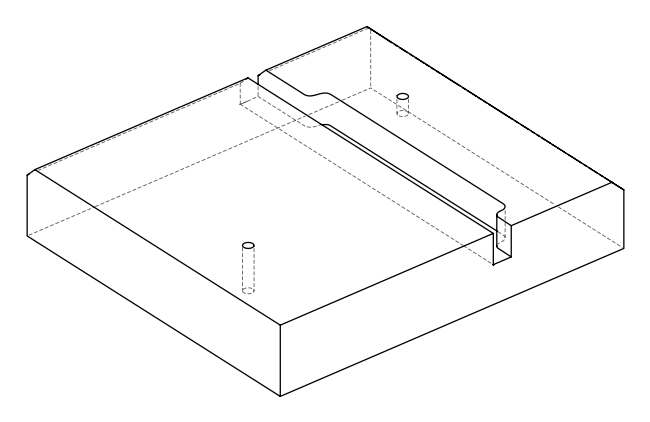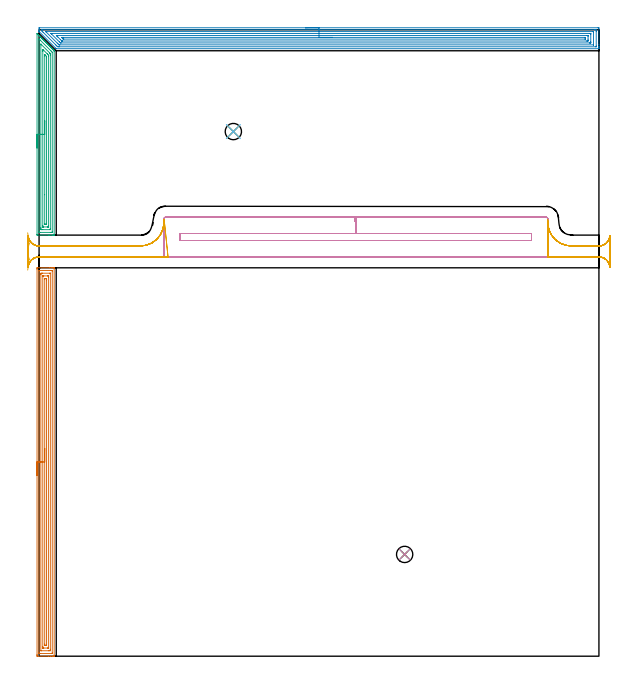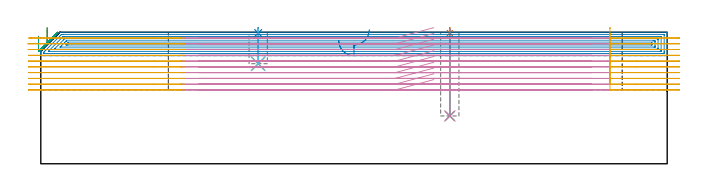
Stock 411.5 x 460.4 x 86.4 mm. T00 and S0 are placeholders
(PLAN: 11 operations, 6 tool changes, 71.4 min)
(1 SPOT_DRILL | STEP1POCKET | NXT0321_9005460120000 | 0.03 min | 1 mm3)
(2 SPOT_DRILL_1 | STEP1POCKET_1 | NXT0321_9005460120000 | 0.03 min | 1 mm3)
(3 DRILL_BLIND_HOLE_INTO_CENTER | STEP1POCKET | UGT0301_198 | 0.23 min | 2594 mm3)
(4 DRILL_TO_ENLARGE_BLIND_HOLE | STEP1POCKET | UGT0301_373 | 0.23 min | 3599 mm3)
(5 DRILL_BLIND_HOLE_INTO_CENTER_1 | STEP1POCKET_1 | UGT0301_198 | 0.09 min | 927 mm3)
(6 DRILL_TO_ENLARGE_BLIND_HOLE_1 | STEP1POCKET_1 | UGT0301_373 | 0.09 min | 1403 mm3)
(7 AREA_MILL | FG_CHAMFER_SURFACE | UGT0205_001 | 11.65 min | 23197 mm3)
(8 AREA_MILL_1 | FG_CHAMFER_SURFACE_1 | UGT0205_001 | 19.76 min | 48802 mm3)
(9 AREA_MILL_2 | FG_CHAMFER_SURFACE_2 | UGT0205_001 | 5.91 min | 11617 mm3)
(10 MILL_SLOT | SLOT_PARTIAL_RECTANGULAR | NXT0201_012 | Follow Part, ap 4, ae 75% | 24.42 min | 508265 mm3)
(11 MILL_RECTANGULAR_SLOT | SLOT_RECTANGULAR | NXT0201_012 | Follow Part, ap 4, ae 75% | 8.92 min | 104782 mm3)
(TOOL NXT0321_9005460120000 | NC Spot Drill, 142deg, 12mm, Carbide, Uncoated | D12 PA142 FL30 Z2)
(TOOL UGT0301_198 | Twist Drill 7.9 mm | D7.9 PA118 FL73 Z2)
(TOOL UGT0301_373 | Twist Drill Flat Bottom 12 mm | D12 PA180 FL101 Z2)
(TOOL UGT0205_001 | Chamfer Mill 20 x 3 x 45 deg. | D20 FL50 Z2)
(TOOL NXT0201_012 | ENDMILL 16mm [2P460-1600-NA 1630] | D16 FL38 Z6)
(OP 1 SPOT_DRILL)
G17 G21 G94 G90
T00 M6
G54
G17 G0 G90 X268.7 Y74.8 S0 M3
G43 Z96.4 H0
G94 G81 G98 Z85.875 F250. R89.4
G80
M5
M2
(OP 2 SPOT_DRILL_1)
G17 G21 G94 G90
T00 M6
G54
G17 G0 G90 X142.8 Y385.6 S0 M3
G43 Z96.4 H0
G94 G81 G98 Z85.875 F250. R89.4
G80
M5
M2
(OP 3 DRILL_BLIND_HOLE_INTO_CENTER)
G17 G21 G94 G90
T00 M6
G54
G17 G0 G90 X268.7 Y74.8 S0 M3
G43 Z96.4 H0
G94 G81 G98 Z31.4 F250. R88.4
G80
M5
M2
(OP 4 DRILL_TO_ENLARGE_BLIND_HOLE)
G17 G21 G94 G90
T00 M6
G54
G17 G0 G90 X268.7 Y74.8 S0 M3
G43 Z96.4 H0
G94 G73 G98 Z31.4 F250. Q11. R88.4
G80
M5
M2
(OP 5 DRILL_BLIND_HOLE_INTO_CENTER_1)
G17 G21 G94 G90
T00 M6
G54
G17 G0 G90 X142.8 Y385.6 S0 M3
G43 Z96.4 H0
G94 G81 G98 Z65.7 F250. R88.4
G80
M5
M2
(OP 6 DRILL_TO_ENLARGE_BLIND_HOLE_1)
G17 G21 G94 G90
T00 M6
G54
G17 G0 G90 X142.8 Y385.6 S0 M3
G43 Z96.4 H0
G94 G81 G98 Z65.7 F250. R88.4
G80
M5
M2
(OP 7 AREA_MILL)
G17 G21 G94 G90
T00 M6
G54
G17 G0 G90 X-1.5 Y132.75 S1061 M3
G43 Z96.4 H0
Z83.8
G94 G1 Y132.788 Z82.928 F250.
Y132.902 Z82.063
Y133.091 Z81.212
Y133.353 Z80.38
Y133.687 Z79.574
Y134.09 Z78.8
Y134.558 Z78.064
Y135.09 Z77.372
Y135.679 Z76.729
Y136.322 Z76.14
Y137.014 Z75.608
Y137.75 Z75.14
Y138.524 Z74.737
Y139.33 Z74.403
Y140.162 Z74.141
Y141.013 Z73.952
Y141.878 Z73.838
Y142.75 Z73.8
Y284.518
X-1.499 Y284.875 Z73.801
X-1.494 Y285.406 Z73.803
X-1.492 Y285.492 Z73.806
X-0.967 Y285.5 Z74.33
X7.905 Z83.2
X9.326 Z84.622
X9.68 Z84.975
X10.388 Z85.688
X10.675 Z85.975
X11.066 Y285.493 Z86.357
X11.097 Y285.49 Z86.388
X11.1 Y285.321 Z86.4
Y0.178
X11.097 Y0.01 Z86.388
X11.066 Y0.007 Z86.357
X10.675 Y0. Z85.974
X10.388 Z85.687
X9.68 Z84.975
X8.439 Z83.736
X7.018 Z82.314
X-0.967 Y0.001 Z74.33
X-1.198 Y0.003 Z74.1
X-1.492 Y0.008 Z73.806
X-1.495 Y0.094 Z73.803
X-1.499 Y0.625 Z73.801
X-1.5 Y1.162 Z73.8
Y142.75
X-0.086 Z75.214
Y283.087
X-0.08 Y283.49 Z75.22
X0.399 Y283.499 Z75.699
X8.793 Y283.5 Z84.093
X9.271 Y283.499 Z84.571
X9.68 Y283.49 Z84.98
X9.686 Y283.087 Z84.986
Y2.413
X9.68 Y2.01 Z84.98
X9.201 Y2.001 Z84.501
X0.807 Y2. Z76.107
X0.329 Y2.001 Z75.629
X-0.08 Y2.01 Z75.22
X-0.086 Y2.413 Z75.214
Y2.419
Y142.75
X1.328 Z76.628
X1.329 Y280.405 Z76.629
X1.33 Y280.773 Z76.63
X1.333 Y281.299 Z76.633
X1.335 Y281.474 Z76.635
X1.504 Y281.491 Z76.804
X1.695 Y281.496 Z76.995
X2.383 Y281.5 Z77.683
X2.582 Z77.882
X7.905 Y281.499 Z83.205
X8.105 Y281.495 Z83.405
X8.237 Y281.49 Z83.537
X8.265 Y281.484 Z83.565
X8.267 Y281.466 Z83.567
X8.269 Y281.422 Z83.569
X8.271 Y281.299 Z83.571
Y5.095
X8.27 Y4.727 Z83.57
X8.267 Y4.201 Z83.567
X8.265 Y4.026 Z83.565
X8.096 Y4.008 Z83.396
X7.905 Y4.004 Z83.205
X7.217 Y4. Z82.517
X7.018 Z82.318
X1.695 Y4.001 Z76.995
X1.495 Y4.005 Z76.795
X1.363 Y4.01 Z76.663
X1.334 Y4.016 Z76.634
X1.333 Y4.034 Z76.633
X1.331 Y4.078 Z76.631
X1.329 Y4.201 Z76.629
X1.328 Y142.75 Z76.628
X2.743 Z78.043
Y279.349
X2.745 Y279.454 Z78.045
X2.747 Y279.483 Z78.047
X2.75 Y279.49 Z78.05
X2.758 Y279.494 Z78.058
X2.812 Y279.497 Z78.112
X3.031 Y279.499 Z78.331
X3.469 Y279.5 Z78.769
X6.131 Z81.431
X6.572 Y279.497 Z81.872
X6.787 Y279.493 Z82.087
X6.839 Y279.49 Z82.139
X6.851 Y279.483 Z82.151
X6.853 Y279.465 Z82.153
X6.855 Y279.396 Z82.155
X6.857 Y278.78 Z82.157
Y278.618
Y6.151
X6.855 Y6.046 Z82.155
X6.853 Y6.017 Z82.153
X6.85 Y6.01 Z82.15
X6.842 Y6.006 Z82.142
X6.788 Y6.003 Z82.088
X6.569 Y6.001 Z81.869
X6.131 Y6. Z81.431
X3.469 Z78.769
X3.028 Y6.002 Z78.328
X2.813 Y6.007 Z78.113
X2.761 Y6.01 Z78.061
X2.749 Y6.017 Z78.049
X2.747 Y6.035 Z78.047
X2.745 Y6.104 Z78.045
X2.743 Y6.72 Z78.043
Y6.882
Y142.75
X4.157 Z79.457
Y277.232
X4.159 Y277.366 Z79.459
X4.163 Y277.472 Z79.463
X4.165 Y277.492 Z79.465
X4.17 Y277.494 Z79.47
X4.19 Y277.497 Z79.49
X4.356 Y277.499 Z79.656
X4.579 Y277.5 Z79.879
X5.244 Y277.499 Z80.544
X5.339 Y277.498 Z80.639
X5.397 Y277.494 Z80.697
X5.427 Y277.49 Z80.727
X5.436 Y277.481 Z80.736
X5.438 Y277.432 Z80.738
X5.442 Y277.031 Z80.742
X5.443 Y276.83 Z80.743
Y276.629
Y8.268
X5.441 Y8.134 Z80.741
X5.437 Y8.028 Z80.737
X5.435 Y8.008 Z80.735
X5.43 Y8.006 Z80.73
X5.41 Y8.003 Z80.71
X5.244 Y8.001 Z80.544
X5.021 Y8. Z80.321
X4.356 Y8.001 Z79.656
X4.261 Y8.002 Z79.561
X4.203 Y8.006 Z79.503
X4.173 Y8.01 Z79.473
X4.164 Y8.019 Z79.464
X4.162 Y8.067 Z79.462
X4.158 Y8.469 Z79.458
X4.157 Y8.67 Z79.457
Y8.871
Y142.75
Y143.622 Z79.495
Y144.486 Z79.609
Y145.338 Z79.798
Y146.17 Z80.06
Y146.976 Z80.394
Y147.75 Z80.797
Y148.486 Z81.265
Y149.178 Z81.796
Y149.821 Z82.386
Y150.41 Z83.029
Y150.941 Z83.721
Y151.41 Z84.457
Y151.813 Z85.231
Y152.147 Z86.037
Y152.409 Z86.869
Y152.598 Z87.72
Y152.712 Z88.585
Y152.75 Z89.457
G0 Z96.4
M5
M2
(OP 8 AREA_MILL_1)
G17 G21 G94 G90
T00 M6
G54
G17 G0 G90 X195.75 Y461.9 S1061 M3
G43 Z96.4 H0
Z81.
G94 G1 X195.788 Z80.128 F250.
X195.902 Z79.263
X196.091 Z78.412
X196.353 Z77.58
X196.687 Z76.774
X197.09 Z76.
X197.558 Z75.264
X198.09 Z74.572
X198.679 Z73.929
X199.322 Z73.34
X200.014 Z72.808
X200.75 Z72.34
X201.524 Z71.937
X202.33 Z71.603
X203.162 Z71.341
X204.013 Z71.152
X204.878 Z71.038
X205.75 Z71.
X410.876
X411.194 Y461.897 Z71.002
X411.49 Y461.892 Z71.006
X411.5 Y461.592 Z71.306
Y449.748 Z83.147
Y448.32 Z84.576
Y447.967 Z84.928
Y447.26 Z85.639
Y446.958 Z85.942
Y446.552 Z86.339
X411.49 Y446.503 Z86.388
X411.323 Y446.5 Z86.4
X12.69
X12.605 Y446.504 Z86.39
X12.566 Y446.537 Z86.359
X12.333 Y446.767 Z86.132
X12.244 Y446.856 Z86.044
X0.177 Y458.923 Z73.977
X0.004 Y459.097 Z73.802
X0.003 Y459.1 Z73.8
X0. Y459.451 Z73.449
Y459.726 Z73.173
Y460.433 Z72.462
Y461.676 Z71.221
X0.002 Y461.891 Z71.005
X0.467 Y461.9 Z71.
X205.75
Y460.486 Z72.414
X408.194
X409.039 Y460.482 Z72.418
X409.088 Y460.479 Z72.421
X409.49 Y460.433 Z72.467
X409.497 Y460.025 Z72.875
X409.499 Y459.542 Z73.358
X409.5 Y459.132 Z73.768
X409.499 Y448.449 Z84.451
X409.492 Y447.967 Z84.933
X409.49 Y447.923 Z84.977
X409.301 Y447.917 Z84.983
X409.194 Y447.915 Z84.985
X14.925 Y447.914 Z84.986
X14.081 Y447.918 Z84.982
X14.031 Y447.921 Z84.979
X13.595 Y447.967 Z84.933
X13.137 Y448.415 Z84.485
X12.693 Y448.858 Z84.042
X12.244 Y449.306 Z83.594
X2.898 Y458.652 Z74.248
X2.412 Y459.141 Z73.759
X2.017 Y459.542 Z73.358
X2.006 Y459.947 Z72.953
X2.008 Y460.433 Z72.467
X2.01 Y460.477 Z72.423
X2.199 Y460.483 Z72.417
X2.306 Y460.485 Z72.415
X205.75 Y460.486 Z72.414
Y459.072 Z73.828
X406.88 Y459.071 Z73.829
X407.301 Y459.069 Z73.831
X407.44 Y459.067 Z73.833
X407.483 Y459.065 Z73.835
X407.49 Y458.983 Z73.917
X407.495 Y458.851 Z74.049
X407.499 Y458.652 Z74.248
X407.5 Y458.453 Z74.447
X407.499 Y449.551 Z83.349
X407.491 Y449.351 Z83.549
X407.488 Y449.334 Z83.566
X407.483 Y449.332 Z83.568
X407.458 Y449.33 Z83.57
X407.406 Y449.329 Z83.571
X407.301 Y449.328 Z83.572
X15.346 Y449.329 Z83.571
X14.925 Y449.33 Z83.57
X14.785 Y449.332 Z83.568
X14.677 Y449.335 Z83.565
X14.594 Y449.415 Z83.485
X14.253 Y449.748 Z83.152
X14.031 Y449.968 Z82.932
X13.361 Y450.638 Z82.262
X5.093 Y458.908 Z73.992
X4.989 Y459.018 Z73.882
X4.947 Y459.064 Z73.836
X4.961 Y459.066 Z73.834
X5.093 Y459.068 Z73.832
X5.566 Y459.071 Z73.829
X205.75 Y459.072 Z73.828
Y457.657 Z75.243
X404.724
X405.428 Y457.655 Z75.245
X405.467 Y457.653 Z75.247
X405.485 Y457.651 Z75.249
X405.49 Y457.637 Z75.263
X405.494 Y457.53 Z75.37
X405.498 Y457.315 Z75.585
X405.5 Y456.884 Z76.016
Y451.542 Z81.358
X405.498 Y451.09 Z81.81
X405.494 Y450.871 Z82.029
X405.49 Y450.763 Z82.137
X405.483 Y450.749 Z82.151
X405.46 Y450.747 Z82.153
X405.406 Y450.745 Z82.155
X404.619 Y450.743 Z82.157
X404.515
X16.607
X15.819 Y450.748 Z82.152
X15.707 Y450.75 Z82.15
X14.925 Y451.524 Z81.376
X9.135 Y457.315 Z75.585
X8.925 Y457.529 Z75.371
X8.823 Y457.636 Z75.264
X8.81 Y457.652 Z75.248
X8.82 Y457.653 Z75.247
X8.859 Y457.655 Z75.245
X9.562 Y457.657 Z75.243
X9.667
X205.75
Y456.243 Z76.657
X402.832
X403.465 Y456.241 Z76.659
X403.485 Y456.238 Z76.662
X403.49 Y456.236 Z76.664
X403.497 Y456.209 Z76.691
X403.499 Y455.981 Z76.919
X403.5 Y455.315 Z77.585
Y453.534 Z79.366
Y452.644 Z80.256
X403.497 Y452.419 Z80.481
X403.494 Y452.253 Z80.647
X403.49 Y452.176 Z80.724
X403.358 Y452.164 Z80.736
X403.092 Y452.16 Z80.74
X402.832 Y452.158 Z80.742
X402.201 Y452.157 Z80.743
X16.975
X16.844 Y452.159 Z80.741
X16.779 Y452.161 Z80.739
X16.751 Y452.164 Z80.736
X16.712 Y452.194 Z80.706
X16.482 Y452.419 Z80.481
X15.819 Y453.079 Z79.821
X15.588 Y453.31 Z79.59
X13.808 Y455.09 Z77.81
X13.137 Y455.762 Z77.138
X12.922 Y455.981 Z76.919
X12.707 Y456.203 Z76.697
X12.684 Y456.237 Z76.663
X12.717 Y456.239 Z76.661
X12.786 Y456.241 Z76.659
X12.874 Y456.243 Z76.657
X13.137
X205.75
Y454.829 Z78.071
X401.044 Y454.828 Z78.072
X401.308 Y454.827 Z78.073
X401.426 Y454.824 Z78.076
X401.479 Y454.822 Z78.078
X401.49 Y454.796 Z78.104
X401.497 Y454.64 Z78.26
X401.499 Y454.2 Z78.7
X401.498 Y453.748 Z79.152
X401.491 Y453.595 Z79.305
X401.488 Y453.577 Z79.323
X401.477 Y453.575 Z79.325
X401.438 Y453.573 Z79.327
X401.36 Y453.572 Z79.328
X18.237 Y453.571 Z79.329
X17.922 Y453.573 Z79.327
X17.844 Y453.575 Z79.325
X17.807 Y453.578 Z79.322
X17.767 Y453.593 Z79.307
X17.606 Y453.746 Z79.154
X17.149 Y454.2 Z78.7
X16.712 Y454.636 Z78.264
X16.655 Y454.697 Z78.203
X16.638 Y454.719 Z78.181
X16.569 Y454.822 Z78.078
X16.712 Y454.825 Z78.075
X16.977 Y454.827 Z78.073
X17.606 Y454.829 Z78.071
X17.869
X205.75
X206.622 Z78.109
X207.486 Z78.223
X208.338 Z78.412
X209.17 Z78.674
X209.976 Z79.008
X210.75 Z79.411
X211.486 Z79.88
X212.178 Z80.411
X212.821 Z81.
X213.41 Z81.643
X213.941 Z82.335
X214.41 Z83.071
X214.813 Z83.845
X215.147 Z84.651
X215.409 Z85.483
X215.598 Z86.335
X215.712 Z87.199
X215.75 Z88.071
G0 Z96.4
M5
M2
(OP 9 AREA_MILL_2)
G17 G21 G94 G90
T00 M6
G54
G17 G0 G90 X-1.5 Y373.55 S1061 M3
G43 Z96.4 H0
Z83.8
G94 G1 Y373.588 Z82.928 F250.
Y373.702 Z82.064
Y373.891 Z81.212
Y374.153 Z80.38
Y374.487 Z79.574
Y374.89 Z78.8
Y375.358 Z78.064
Y375.89 Z77.372
Y376.479 Z76.729
Y377.122 Z76.14
Y377.814 Z75.608
Y378.55 Z75.14
Y379.324 Z74.737
Y380.13 Z74.403
Y380.962 Z74.141
Y381.814 Z73.952
Y382.678 Z73.838
Y383.55 Z73.8
X-1.499 Y457.377 Z73.801
X-1.493 Y457.582 Z73.804
X-1.411 Y457.507 Z73.887
X-1.218 Y457.318 Z74.082
X-1.104 Y457.204 Z74.196
X-0.967 Y457.069 Z74.33
X-0.921 Y457.021 Z74.378
X-0.719 Y456.819 Z74.58
X-0.671 Y456.773 Z74.626
X-0.624 Y456.724 Z74.675
X-0.424 Y456.525 Z74.875
X-0.376 Y456.477 Z74.921
X-0.327 Y456.427 Z74.972
X-0.13 Y456.23 Z75.169
X-0.08 Y456.181 Z75.217
X-0.03 Y456.131 Z75.269
X0.165 Y455.935 Z75.464
X0.216 Y455.886 Z75.513
X0.267 Y455.834 Z75.566
X0.46 Y455.641 Z75.759
X0.512 Y455.59 Z75.808
X0.564 Y455.537 Z75.863
X0.754 Y455.346 Z76.053
X0.807 Y455.294 Z76.104
X0.861 Y455.24 Z76.16
X1.049 Y455.051 Z76.348
X1.103 Y454.998 Z76.4
X1.157 Y454.943 Z76.456
X1.344 Y454.757 Z76.643
X1.399 Y454.703 Z76.696
X1.454 Y454.646 Z76.753
X1.638 Y454.462 Z76.937
X1.695 Y454.407 Z76.991
X1.751 Y454.349 Z77.05
X1.933 Y454.167 Z77.232
X1.99 Y454.111 Z77.287
X2.048 Y454.053 Z77.347
X2.228 Y453.873 Z77.527
X2.286 Y453.816 Z77.583
X2.345 Y453.756 Z77.644
X2.522 Y453.578 Z77.821
X2.582 Y453.52 Z77.878
X2.642 Y453.459 Z77.941
X2.817 Y453.283 Z78.116
X2.878 Y453.224 Z78.174
X2.939 Y453.162 Z78.238
X3.112 Y452.989 Z78.411
X3.173 Y452.928 Z78.47
X3.235 Y452.865 Z78.534
X3.406 Y452.694 Z78.705
X3.469 Y452.633 Z78.766
X3.532 Y452.568 Z78.831
X3.701 Y452.399 Z79.
X3.765 Y452.337 Z79.061
X3.829 Y452.271 Z79.128
X3.996 Y452.105 Z79.295
X4.061 Y452.041 Z79.357
X4.126 Y451.975 Z79.425
X4.29 Y451.81 Z79.589
X4.356 Y451.745 Z79.653
X4.423 Y451.678 Z79.722
X4.585 Y451.515 Z79.884
X4.652 Y451.45 Z79.949
X4.72 Y451.381 Z80.019
X4.88 Y451.221 Z80.179
X4.948 Y451.154 Z80.244
X5.016 Y451.084 Z80.316
X5.174 Y450.926 Z80.473
X5.244 Y450.858 Z80.54
X5.313 Y450.787 Z80.612
X5.469 Y450.631 Z80.768
X5.539 Y450.562 Z80.836
X5.61 Y450.49 Z80.909
X5.764 Y450.337 Z81.063
X5.835 Y450.267 Z81.131
X5.907 Y450.193 Z81.206
X6.058 Y450.042 Z81.358
X6.131 Y449.971 Z81.427
X6.204 Y449.897 Z81.503
X6.353 Y449.747 Z81.652
X6.427 Y449.675 Z81.723
X6.501 Y449.6 Z81.8
X6.648 Y449.453 Z81.947
X6.722 Y449.379 Z82.019
X6.798 Y449.303 Z82.097
X6.942 Y449.158 Z82.242
X7.018 Y449.084 Z82.314
X7.094 Y449.006 Z82.394
X7.237 Y448.863 Z82.536
X7.314 Y448.788 Z82.61
X7.391 Y448.709 Z82.69
X7.532 Y448.569 Z82.831
X7.61 Y448.492 Z82.906
X7.688 Y448.412 Z82.987
X7.826 Y448.274 Z83.126
X7.905 Y448.196 Z83.202
X7.985 Y448.115 Z83.284
X8.121 Y447.979 Z83.42
X8.201 Y447.901 Z83.497
X8.282 Y447.819 Z83.581
X8.416 Y447.685 Z83.715
X8.497 Y447.605 Z83.793
X8.579 Y447.522 Z83.878
X8.71 Y447.39 Z84.01
X8.793 Y447.309 Z84.089
X8.875 Y447.225 Z84.175
X9.005 Y447.095 Z84.304
X9.088 Y447.013 Z84.385
X9.172 Y446.928 Z84.472
X9.3 Y446.801 Z84.599
X9.384 Y446.718 Z84.68
X9.469 Y446.631 Z84.768
X9.594 Y446.506 Z84.894
X9.68 Y446.422 Z84.976
X9.766 Y446.334 Z85.065
X9.889 Y446.211 Z85.188
X9.976 Y446.126 Z85.272
X10.063 Y446.038 Z85.362
X10.184 Y445.917 Z85.483
X10.271 Y445.83 Z85.568
X10.36 Y445.741 Z85.659
X10.478 Y445.622 Z85.778
X10.567 Y445.535 Z85.863
X11.037 Y445.063 Z86.337
X11.093 Y445.005 Z86.392
X11.1 Y444.553 Z86.4
Y309.634
X11.097 Y309.51 Z86.388
X11.074 Y309.507 Z86.366
X10.78 Y309.5 Z86.079
X10.212 Z85.511
X9.68 Z84.975
X7.639 Z82.937
X7.018 Z82.312
X-1.279 Y309.501 Z74.018
X-1.492 Y309.51 Z73.805
X-1.499 Y309.722 Z73.799
X-1.5 Y310.079 Z73.8
Y383.55
X-0.086 Z75.214
Y453.465
X-0.08 Y453.718 Z75.22
X0.188 Y453.459 Z75.488
X0.807 Y452.843 Z76.107
X1.082 Y452.568 Z76.382
X8.793 Y444.857 Z84.093
X9.095 Y444.553 Z84.395
X9.68 Y443.958 Z84.98
X9.686 Y443.657 Z84.986
Y311.86
X9.68 Y311.51 Z84.98
X9.149 Y311.502 Z84.449
X8.793 Y311.501 Z84.093
X8.264 Y311.5 Z83.564
X0.807 Y311.501 Z76.107
X0.276 Y311.503 Z75.576
X-0.08 Y311.51 Z75.22
X-0.086 Y311.86 Z75.214
Y311.866
Y383.55
X1.328 Z76.628
X1.329 Y449.373 Z76.629
X1.332 Y449.741 Z76.632
X1.335 Y449.844 Z76.635
X1.336 Y449.852 Z76.636
X1.352 Y449.841 Z76.652
X1.395 Y449.802 Z76.695
X1.528 Y449.672 Z76.828
X1.695 Y449.506 Z76.995
X7.905 Y443.295 Z83.205
X8.165 Y443.032 Z83.465
X8.229 Y442.964 Z83.529
X8.258 Y442.931 Z83.558
X8.264 Y442.893 Z83.564
X8.267 Y442.772 Z83.567
X8.27 Y442.406 Z83.57
X8.271 Y441.882 Z83.571
Y441.514
Y314.165
X8.269 Y313.641 Z83.569
X8.267 Y313.55 Z83.567
X8.265 Y313.513 Z83.565
X8.186 Y313.508 Z83.486
X8.045 Y313.502 Z83.345
X2.722 Y313.5 Z78.022
X1.834 Y313.501 Z77.134
X1.695 Y313.504 Z76.995
X1.554 Y313.51 Z76.854
X1.335 Y313.528 Z76.635
X1.333 Y313.641 Z76.633
X1.33 Y314.007 Z76.63
X1.329 Y314.532 Z76.629
X1.328 Y314.899 Z76.628
Y383.55
X2.743 Z78.043
Y444.553
X2.744 Y445.281 Z78.044
X2.745 Y445.444 Z78.045
X2.752 Y445.987 Z78.052
X3.306 Y445.444 Z78.606
X5.979 Y442.772 Z81.279
X6.131 Y442.618 Z81.431
X6.85 Y441.882 Z82.15
X6.856 Y441.154 Z82.156
X6.857 Y440.991 Z82.157
Y316.313
X6.855 Y315.586 Z82.155
X6.853 Y315.536 Z82.153
X6.851 Y315.516 Z82.151
X6.838 Y315.51 Z82.138
X6.738 Y315.506 Z82.038
X6.536 Y315.502 Z81.836
X6.131 Y315.5 Z81.431
X6.053 Z81.353
X3.392 Z78.692
X3.033 Y315.501 Z78.333
X2.854 Y315.503 Z78.154
X2.766 Y315.508 Z78.066
X2.749 Y315.51 Z78.049
X2.747 Y315.523 Z78.047
X2.745 Y315.556 Z78.045
X2.743 Y316.151 Z78.043
Y316.313
Y383.55
X4.157 Z79.457
Y441.191
X4.161 Y441.882 Z79.461
X4.163 Y442.076 Z79.463
X4.171 Y442.119 Z79.471
X4.291 Y442.007 Z79.591
X4.356 Y441.945 Z79.656
X5.309 Y440.991 Z80.609
X5.372 Y440.917 Z80.672
X5.436 Y440.836 Z80.736
X5.439 Y440.795 Z80.739
X5.442 Y440.1 Z80.742
X5.443 Y439.9 Z80.743
Y317.894
X5.442 Y317.694 Z80.742
X5.439 Y317.561 Z80.739
X5.436 Y317.518 Z80.736
X5.426 Y317.51 Z80.726
X5.391 Y317.506 Z80.691
X5.244 Y317.502 Z80.544
X4.947 Y317.501 Z80.247
X4.356 Y317.507 Z79.656
X4.166 Y317.51 Z79.466
X4.16 Y317.894 Z79.46
X4.158 Y318.094 Z79.458
X4.157 Y339.161 Z79.457
Y383.55
Y384.422 Z79.495
Y385.286 Z79.609
Y386.138 Z79.798
Y386.97 Z80.06
Y387.776 Z80.394
Y388.55 Z80.797
Y389.286 Z81.265
Y389.978 Z81.796
Y390.621 Z82.386
Y391.21 Z83.029
Y391.742 Z83.721
Y392.21 Z84.457
Y392.613 Z85.231
Y392.947 Z86.037
Y393.209 Z86.869
Y393.398 Z87.72
Y393.512 Z88.585
Y393.55 Z89.457
G0 Z96.4
M5
M2
(OP 10 MILL_SLOT)
G17 G21 G94 G90
T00 M6
G54
G17 G0 G90 X258.191 Y310.7 S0 M3
G43 Z96.4 H1
Z89.4
G94 G1 X232.85 Z82.61 F250.
X103.8 F500.
Y305.5
X361.9
Y310.7
X232.85
Y322.7
X93.2
G3 X91.8 Y321.3 R1.4
G1 Y293.5
X373.9
Y321.3
G3 X372.5 Y322.7 R1.4
G1 X232.85
X231.85
Y319.7 F250.
G0 X258.191 Y310.7 Z85.61
G1 X232.85 Z78.82
X103.8 F500.
Y305.5
X361.9
Y310.7
X232.85
Y322.7
X93.2
G3 X91.8 Y321.3 R1.4
G1 Y293.5
X373.9
Y321.3
G3 X372.5 Y322.7 R1.4
G1 X232.85
X231.85
Y319.7 F250.
G0 X258.191 Y310.7 Z81.82
G1 X232.85 Z75.03
X103.8 F500.
Y305.5
X361.9
Y310.7
X232.85
Y322.7
X93.2
G3 X91.8 Y321.3 R1.4
G1 Y293.5
X373.9
Y321.3
G3 X372.5 Y322.7 R1.4
G1 X232.85
X231.85
Y319.7 F250.
G0 X258.191 Y310.7 Z78.03
G1 X232.85 Z71.24
X103.8 F500.
Y305.5
X361.9
Y310.7
X232.85
Y322.7
X93.2
G3 X91.8 Y321.3 R1.4
G1 Y293.5
X373.9
Y321.3
G3 X372.5 Y322.7 R1.4
G1 X232.85
X231.85
Y319.7 F250.
G0 X258.191 Y310.7 Z74.24
G1 X232.85 Z67.45
X103.8 F500.
Y305.5
X361.9
Y310.7
X232.85
Y322.7
X93.2
G3 X91.8 Y321.3 R1.4
G1 Y293.5
X373.9
Y321.3
G3 X372.5 Y322.7 R1.4
G1 X232.85
X231.85
Y319.7 F250.
G0 X258.191 Y310.7 Z70.45
G1 X232.85 Z63.66
X103.8 F500.
Y305.5
X361.9
Y310.7
X232.85
Y322.7
X93.2
G3 X91.8 Y321.3 R1.4
G1 Y293.5
X373.9
Y321.3
G3 X372.5 Y322.7 R1.4
G1 X232.85
X231.85
Y319.7 F250.
G0 X258.191 Y310.7 Z66.66
G1 X232.85 Z59.87
X103.8 F500.
Y305.5
X361.9
Y310.7
X232.85
Y322.7
X93.2
G3 X91.8 Y321.3 R1.4
G1 Y293.5
X373.9
Y321.3
G3 X372.5 Y322.7 R1.4
G1 X232.85
X231.85
Y319.7 F250.
G0 X258.191 Y310.7 Z62.87
G1 X232.85 Z56.08
X103.8 F500.
Y305.5
X361.9
Y310.7
X232.85
Y322.7
X93.2
G3 X91.8 Y321.3 R1.4
G1 Y293.5
X373.9
Y321.3
G3 X372.5 Y322.7 R1.4
G1 X232.85
X231.85
Y319.7 F250.
G0 X258.191 Y310.7 Z59.08
G1 X232.85 Z52.29
X103.8 F500.
Y305.5
X361.9
Y310.7
X232.85
Y322.7
X93.2
G3 X91.8 Y321.3 R1.4
G1 Y293.5
X373.9
Y321.3
G3 X372.5 Y322.7 R1.4
G1 X232.85
X231.85
Y319.7 F250.
G0 X258.191 Y310.7 Z55.29
G1 X232.85 Z48.5
X103.8 F500.
Y305.5
X361.9
Y310.7
X232.85
Y322.7
X93.2
G3 X91.8 Y321.3 R1.4
G1 Y293.5
X373.9
Y321.3
G3 X372.5 Y322.7 R1.4
G1 X232.85
X231.85
Y319.7 F250.
G0 Z96.4
M5
M2
(OP 11 MILL_RECTANGULAR_SLOT)
G17 G21 G94 G90
T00 M6
G54
G17 G0 G90 X373.9 Y316.979 S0 M3
G43 Z96.4 H1
Z89.4
G94 G1 Y317.879 Z89.159 F250.
X373.93 Z89.151
X373.9 Z89.143
Y293.886 Z82.714
X373.888 Y293.515 Z82.615
X373.88 Y293.5 Z82.61
X411.5 F500.
G2 X419.47 Y286.192 R8.
G1 X419.5
Y308.808
X419.47
G2 X411.5 Y301.5 R8.
G1 X391.3
G2 X373.93 Y317.879 R17.4
G1 X373.754 Y320.874 F250.
G0 X373.9 Y316.979 Z85.61
G1 Y317.879 Z85.369
X373.93 Z85.361
X373.9 Z85.353
Y293.886 Z78.924
X373.888 Y293.515 Z78.825
X373.88 Y293.5 Z78.82
X411.5 F500.
G2 X419.47 Y286.192 R8.
G1 X419.5
Y308.808
X419.47
G2 X411.5 Y301.5 R8.
G1 X391.3
G2 X373.93 Y317.879 R17.4
G1 X373.754 Y320.874 F250.
G0 X373.9 Y316.979 Z81.82
G1 Y317.879 Z81.579
X373.93 Z81.571
X373.9 Z81.563
Y293.886 Z75.134
X373.888 Y293.515 Z75.035
X373.88 Y293.5 Z75.03
X411.5 F500.
G2 X419.47 Y286.192 R8.
G1 X419.5
Y308.808
X419.47
G2 X411.5 Y301.5 R8.
G1 X391.3
G2 X373.93 Y317.879 R17.4
G1 X373.754 Y320.874 F250.
G0 X373.9 Y316.979 Z78.03
G1 Y317.879 Z77.789
X373.93 Z77.781
X373.9 Z77.773
Y293.886 Z71.344
X373.888 Y293.515 Z71.245
X373.88 Y293.5 Z71.24
X411.5 F500.
G2 X419.47 Y286.192 R8.
G1 X419.5
Y308.808
X419.47
G2 X411.5 Y301.5 R8.
G1 X391.3
G2 X373.93 Y317.879 R17.4
G1 X373.754 Y320.874 F250.
G0 X373.9 Y316.979 Z74.24
G1 Y317.879 Z73.999
X373.93 Z73.991
X373.9 Z73.983
Y293.886 Z67.554
X373.888 Y293.515 Z67.455
X373.88 Y293.5 Z67.45
X411.5 F500.
G2 X419.49 Y285.9 R8.
G1 X419.5
Y309.1
X419.49
G2 X411.5 Y301.5 R8.
G1 X391.3
G2 X373.93 Y317.879 R17.4
G1 X373.754 Y320.874 F250.
G0 X373.9 Y316.979 Z70.45
G1 Y317.879 Z70.209
X373.93 Z70.201
X373.9 Z70.193
Y293.886 Z63.764
X373.888 Y293.515 Z63.665
X373.88 Y293.5 Z63.66
X411.5 F500.
G2 X419.49 Y285.9 R8.
G1 X419.5
Y309.1
X419.49
G2 X411.5 Y301.5 R8.
G1 X391.3
G2 X373.93 Y317.879 R17.4
G1 X373.754 Y320.874 F250.
G0 X373.9 Y316.979 Z66.66
G1 Y317.879 Z66.419
X373.93 Z66.411
X373.9 Z66.403
Y293.886 Z59.974
X373.888 Y293.515 Z59.875
X373.88 Y293.5 Z59.87
X411.5 F500.
G2 X419.49 Y285.9 R8.
G1 X419.5
Y309.1
X419.49
G2 X411.5 Y301.5 R8.
G1 X391.3
G2 X373.93 Y317.879 R17.4
G1 X373.754 Y320.874 F250.
G0 X373.9 Y316.979 Z62.87
G1 Y317.879 Z62.629
X373.93 Z62.621
X373.9 Z62.613
Y293.886 Z56.184
X373.888 Y293.515 Z56.085
X373.88 Y293.5 Z56.08
X411.5 F500.
G2 X419.49 Y285.9 R8.
G1 X419.5
Y309.1
X419.49
G2 X411.5 Y301.5 R8.
G1 X391.3
G2 X373.93 Y317.879 R17.4
G1 X373.754 Y320.874 F250.
G0 X373.9 Y316.979 Z59.08
G1 Y317.879 Z58.839
X373.93 Z58.831
X373.9 Z58.823
Y293.886 Z52.394
X373.888 Y293.515 Z52.295
X373.88 Y293.5 Z52.29
X411.5 F500.
G2 X419.49 Y285.9 R8.
G1 X419.5
Y309.1
X419.49
G2 X411.5 Y301.5 R8.
G1 X391.3
G2 X373.93 Y317.879 R17.4
G1 X373.754 Y320.874 F250.
G0 X373.9 Y316.979 Z55.29
G1 Y317.879 Z55.049
X373.93 Z55.041
X373.9 Z55.033
Y293.886 Z48.604
X373.888 Y293.515 Z48.505
X373.88 Y293.5 Z48.5
X411.5 F500.
G2 X419.49 Y285.9 R8.
G1 X419.5
Y309.1
X419.49
G2 X411.5 Y301.5 R8.
G1 X391.3
G2 X373.93 Y317.879 R17.4
G1 X373.754 Y320.874 F250.
G0 Z96.4
X91.946
Z82.61
G1 X91.77 Y317.879
G2 X74.4 Y301.5 R17.4 F500.
G1 X0.
G2 X-6.267 Y304.528 R8.
G3 X-8. Y299.556 R8.
G1 Y295.445
G3 X-6.267 Y290.473 R8.
G2 X0. Y293.5 R8.
G1 X91.784
X94.784 F250.
G0 Z96.4
X-8.533 Y285.936
Z78.82
G1 X-7.337 Y288.688
G2 X0. Y293.5 R8. F500.
G1 X91.784
X94.784 F250.
X91.946 Y320.874 F500.
X91.77 Y317.879 F250.
G2 X74.4 Y301.5 R17.4 F500.
G1 X0.
G2 X-7.342 Y306.323 R8.
G1 X-8.533 Y309.076 F250.
G0 X-8.37 Y283.786 Z75.03
G1 X-7.902 Y286.749
G2 X0. Y293.5 R8. F500.
G1 X91.784
X94.784 F250.
X91.946 Y320.874 F500.
X91.77 Y317.879 F250.
G2 X74.4 Y301.5 R17.4 F500.
G1 X0.
G2 X-7.9 Y308.238 R8.
G1 X-8.373 Y311.201 F250.
G0 Z96.4
X91.946 Y320.874
Z71.24
G1 X91.77 Y317.879
G2 X74.4 Y301.5 R17.4 F500.
G1 X0.
G2 X-7.97 Y308.808 R8.
G1 X-8.
Y286.192
X-7.97
G2 X0. Y293.5 R8.
G1 X91.784
X94.784 F250.
G0 X91.946 Y320.874 Z67.45
G1 X91.77 Y317.879
G2 X74.4 Y301.5 R17.4 F500.
G1 X0.
G2 X-7.97 Y308.808 R8.
G1 X-8.
Y286.192
X-7.97
G2 X0. Y293.5 R8.
G1 X91.784
X94.784 F250.
G0 X91.946 Y320.874 Z63.66
G1 X91.77 Y317.879
G2 X74.4 Y301.5 R17.4 F500.
G1 X0.
G2 X-7.97 Y308.808 R8.
G1 X-8.
Y286.192
X-7.97
G2 X0. Y293.5 R8.
G1 X91.784
X94.784 F250.
G0 X91.946 Y320.874 Z59.87
G1 X91.77 Y317.879
G2 X74.4 Y301.5 R17.4 F500.
G1 X0.
G2 X-7.97 Y308.808 R8.
G1 X-8.
Y286.192
X-7.97
G2 X0. Y293.5 R8.
G1 X91.784
X94.784 F250.
G0 X91.946 Y320.874 Z56.08
G1 X91.77 Y317.879
G2 X74.4 Y301.5 R17.4 F500.
G1 X0.
G2 X-7.97 Y308.808 R8.
G1 X-8.
Y286.192
X-7.97
G2 X0. Y293.5 R8.
G1 X91.784
X94.784 F250.
G0 X91.946 Y320.874 Z52.29
G1 X91.77 Y317.879
G2 X74.4 Y301.5 R17.4 F500.
G1 X0.
G2 X-7.97 Y308.808 R8.
G1 X-8.
Y286.192
X-7.97
G2 X0. Y293.5 R8.
G1 X91.784
X94.784 F250.
G0 X91.946 Y320.874 Z48.5
G1 X91.77 Y317.879
G2 X74.4 Y301.5 R17.4 F500.
G1 X0.
G2 X-7.97 Y308.808 R8.
G1 X-8.
Y286.192
X-7.97
G2 X0. Y293.5 R8.
G1 X91.784
X94.784 F250.
G0 Z96.4
M5
M2
